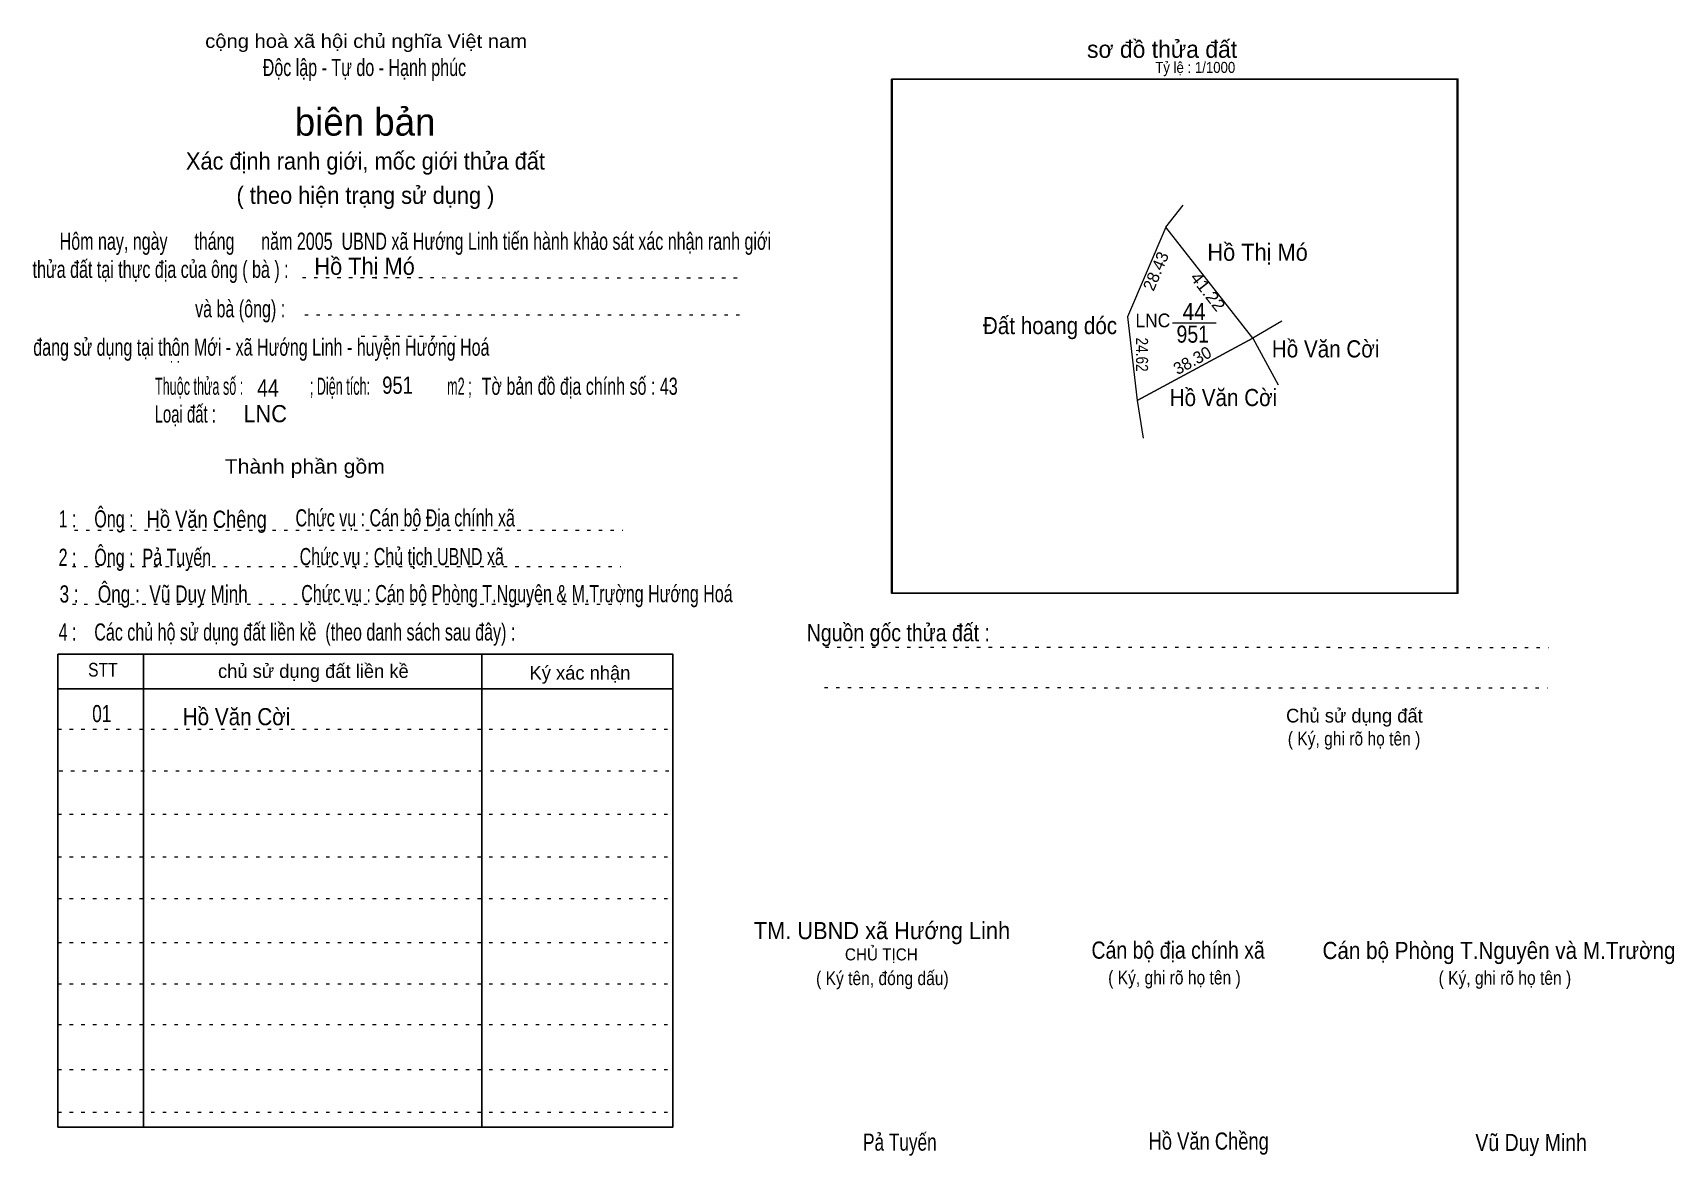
# Model space of a CAD drawing. Header units: centimetres. Extents: x -1.5 to 46.4, y -3.9 to 28.9.
import ezdxf
from ezdxf.enums import TextEntityAlignment as Align

# ---------------------------------------------------------------- set-up
doc = ezdxf.new("R2010")
doc.units = ezdxf.units.CM
doc.header["$LTSCALE"] = 0.2
doc.linetypes.add('DOTTED', pattern=[1.5, 0.3, -1.2])
for name, color, linetype in [('1', 7, 'Continuous'), ('16', 7, 'Continuous'), ('34', 7, 'Continuous'), ('51', 7, 'Continuous')]:
    doc.layers.add(name, color=color, linetype=linetype)
for name, color, linetype, lineweight in [('15', 7, 'Continuous', 13), ('2', 7, 'Continuous', 25), ('22', 7, 'Continuous', 13), ('5', 7, 'DOTTED', 13)]:
    doc.layers.add(name, color=color, linetype=linetype, lineweight=lineweight)

msp = doc.modelspace()

# ---------------------------------------------------------------- linework, layer by layer
at = {"layer": '15'}
msp.add_line((31.75, 20.41), (33.03, 20.41), dxfattribs=at)
at = {"layer": '2'}
msp.add_lwpolyline([(23.56, 27.52), (40.06, 27.52), (40.06, 12.52), (23.56, 12.52)], close=True, dxfattribs=at)
at = {"layer": '22'}
msp.add_line((34.1, 19.96), (34.84, 18.6), dxfattribs=at)
for points in [[(34.94, 20.46), (34.1, 19.96), (31.56, 23.2), (32.06, 23.84)], [(31.56, 23.2), (30.44, 20.58), (30.72, 18.14)], [(34.1, 19.96), (30.72, 18.14), (30.9, 17.04)]]:
    msp.add_lwpolyline(points, dxfattribs=at)
msp.add_lwpolyline([(34.1, 19.96), (31.56, 23.2), (30.44, 20.58), (30.72, 18.14)], close=True, dxfattribs=at)
at = {"layer": '5'}
for p, q in [((6.37, 21.73), (19.21, 21.72)), ((6.44, 20.64), (19.25, 20.64)), ((8.09, 20.02), (10.86, 20.02)), ((-0.28, 14.36), (15.72, 14.36)), ((-0.34, 13.3), (15.66, 13.3)), ((-0.34, 12.2), (15.66, 12.2)), ((21.63, 10.95), (42.72, 10.94)), ((21.6, 9.77), (42.69, 9.76)), ((-0.76, 8.56), (17.18, 8.56)), ((-0.72, 7.34), (17.22, 7.34)), ((-0.76, 6.08), (17.18, 6.08)), ((-0.76, 4.83), (17.18, 4.83)), ((-0.76, 3.62), (17.18, 3.62)), ((-0.76, 2.33), (17.18, 2.33)), ((-0.76, 1.13), (17.18, 1.13)), ((-0.76, -0.06), (17.18, -0.06)), ((-0.76, -1.37), (17.18, -1.37)), ((-0.76, -2.62), (17.18, -2.62))]:
    msp.add_line(p, q, dxfattribs=at)
at = {"layer": '5', "linetype": 'Continuous', "lineweight": 25}
for p, q in [((1.74, 10.74), (1.74, -3.05)), ((11.61, 10.74), (11.61, -3.05)), ((-0.76, 9.73), (17.18, 9.73))]:
    msp.add_line(p, q, dxfattribs=at)
for points in [[(23.58, 27.52), (40.08, 27.52), (40.08, 12.52), (23.58, 12.52)], [(-0.76, 10.74), (17.18, 10.74), (17.18, -3.05), (-0.76, -3.05)]]:
    msp.add_lwpolyline(points, close=True, dxfattribs=at)

# ---------------------------------------------------------------- texts
at = {"layer": '1', "width": 0.75}
msp.add_text('01', height=0.5, dxfattribs=at).set_placement((0.24, 8.76))
at = {"layer": '15'}
for s, width, p in [('44', 0.9, (32.05, 20.49)), ('951', 0.85, (31.87, 19.83))]:
    msp.add_text(s, height=0.4999, dxfattribs=dict(at, width=width)).set_placement(p)
at = {"layer": '16'}
for s, height, width, p in [('Hồ Thị Mó', 0.4999, 0.95, (34.235, 22.22)), ('Hồ Thị Mó', 0.4999, 0.95, (8.185, 21.81)), ('Đất hoang dóc', 0.5, 0.9, (28.18, 20.08)), ('Hồ Văn Cời', 0.4999, 0.9, (36.22, 19.4)), ('Hồ Văn Cời', 0.4999, 0.9, (33.24, 17.98)), ('Hồ Văn Cời', 0.4999, 0.9, (4.45, 8.67))]:
    msp.add_text(s, height=height, dxfattribs=dict(at, width=width)).set_placement(p, align=Align.CENTER)
at = {"layer": '22', "width": 0.95}
msp.add_text('LNC', height=0.4, dxfattribs=at).set_placement((31.18, 20.28), align=Align.CENTER)
at = {"layer": '34'}
for s, height, width, p in [(': : ', 0.32, 0.85, (2.5, 19.25)), ('44', 0.5, 0.85, (5.05, 18.26)), ('951', 0.5, 0.8, (8.7, 18.34)), ('LNC', 0.5, 0.95, (4.65, 17.51))]:
    msp.add_text(s, height=height, dxfattribs=dict(at, width=width)).set_placement(p)
at = {"layer": '5'}
for s, height, width, p in [('cộng hoà xã hội chủ nghĩa Việt nam', 0.4, 1.1, (8.23, 28.43)), ('Độc lập - Tự do - Hạnh phúc', 0.5, 0.7, (8.18, 27.61)), ('Xác định ranh giới, mốc giới thửa đất', 0.5, 0.95, (8.21, 24.88)), ('( theo hiện trạng sử dụng )', 0.5, 0.95, (8.21, 23.88)), ('Thành phần gồm', 0.42, 1.1, (6.44, 16.01)), ('Hồ Văn Chêng', 0.5, 0.8, (3.58, 14.43)), ('Chức vụ : Cán bộ Địa chính xã', 0.5, 0.7, (9.37, 14.47)), ('Chức vụ : Chủ tịch UBND xã', 0.5, 0.7, (9.27, 13.34)), ('Chức vụ : Cán bộ Phòng T.Nguyên & M.Trường Hướng Hoá', 0.5, 0.7, (12.63, 12.26)), ('    Nguồn gốc thửa đất :', 0.5, 0.85, (23.44, 11.12)), ('( Ký, ghi rõ họ tên )', 0.4, 0.85, (37.05, 8.08)), ('CHỦ TỊCH', 0.35, 0.95, (23.26, 1.81)), ('( Ký tên, đóng dấu)', 0.4, 0.85, (23.29, 1.09)), ('( Ký, ghi rõ họ tên )', 0.4, 0.85, (31.81, 1.11)), ('( Ký, ghi rõ họ tên )', 0.4, 0.85, (41.45, 1.1)), ('Pả Tuyến', 0.5, 0.75, (23.8, -3.74)), ('Hồ Văn Chềng', 0.5, 0.8, (32.81, -3.71)), ('Vũ Duy Minh', 0.5, 0.85, (42.215, -3.75))]:
    msp.add_text(s, height=height, dxfattribs=dict(at, width=width)).set_placement(p, align=Align.CENTER)
msp.add_text('sơ đồ thửa đất', height=0.5, dxfattribs=at).set_placement((29.26, 28.14))
for s, height, p in [('biên bản', 0.8, (8.2, 25.87)), ('      chủ sử dụng đất liền kề', 0.4, (6.245, 10.05)), ('   Ký xác nhận', 0.4, (14.245, 10)), ('Chủ sử dụng đất', 0.4, (37.06, 8.75))]:
    msp.add_text(s, height=height, dxfattribs=at).set_placement(p, align=Align.CENTER)
for s, height, width, p in [('   Hôm nay, ngày      tháng      năm 2005  UBND xã Hướng Linh tiến hành khảo sát xác nhận ranh giới ', 0.5, 0.7, (-1.1, 22.54)), ('thửa đất tại thực địa của ông ( bà ) :                                       ', 0.5, 0.7, (-1.5, 21.72)), ('                                     và bà (ông) :', 0.5, 0.7, (-1.57, 20.57)), (' đang sử dụng tại thôn Mới - xã Hướng Linh - huyện Hướng Hoá', 0.5, 0.7, (-1.61, 19.45)), ('Thuộc thửa số :                   ; Diện tích:                      m2 ;                                            ', 0.5, 0.55, (2.07, 18.31)), ('Tờ bản đồ địa chính số : 43', 0.5, 0.7, (11.6, 18.31)), ('Loại đất :  ', 0.5, 0.65, (2.06, 17.5)), ('    1 :    Ông :                                                        ', 0.5, 0.7, (-1.26, 14.44)), ('    2 :    Ông :  Pả Tuyến', 0.5, 0.7, (-1.26, 13.32)), ('    3 :    Ông :  Vũ Duy Minh', 0.5, 0.75, (-1.27, 12.25)), ('    4 :    Các chủ hộ sử dụng đất liền kề  (theo danh sách sau đây) :', 0.5, 0.7, (-1.26, 11.14)), ('STT', 0.4, 0.85, (0.12, 10.09)), ('TM. UBND xã Hướng Linh', 0.5, 0.95, (19.54, 2.43)), ('Cán bộ địa chính xã  ', 0.5, 0.85, (29.39, 1.86)), ('Cán bộ Phòng T.Nguyên và M.Trường', 0.5, 0.9, (36.13, 1.85))]:
    msp.add_text(s, height=height, dxfattribs=dict(at, width=width)).set_placement(p)
at = {"layer": '51', "width": 0.9}
msp.add_text('Tỷ lệ : 1/1000', height=0.32, dxfattribs=at).set_placement((31.25, 27.7))
at = {"layer": '51'}
for s, height, rotation, p in [('28.43', 0.3498, 66.997, (31.2, 21.31)), ('38.30', 0.35, 28.359, (31.9, 18.88))]:
    msp.add_text(s, height=height, rotation=rotation, dxfattribs=at).set_placement(p)
for s, rotation, width, p in [('41.22', 308.124, 1.1, (32.25, 21.72)), ('24.62', 270, 0.85, (30.69, 19.98))]:
    msp.add_text(s, height=0.35, rotation=rotation, dxfattribs=dict(at, width=width)).set_placement(p)

doc.saveas('drawing.dxf')
